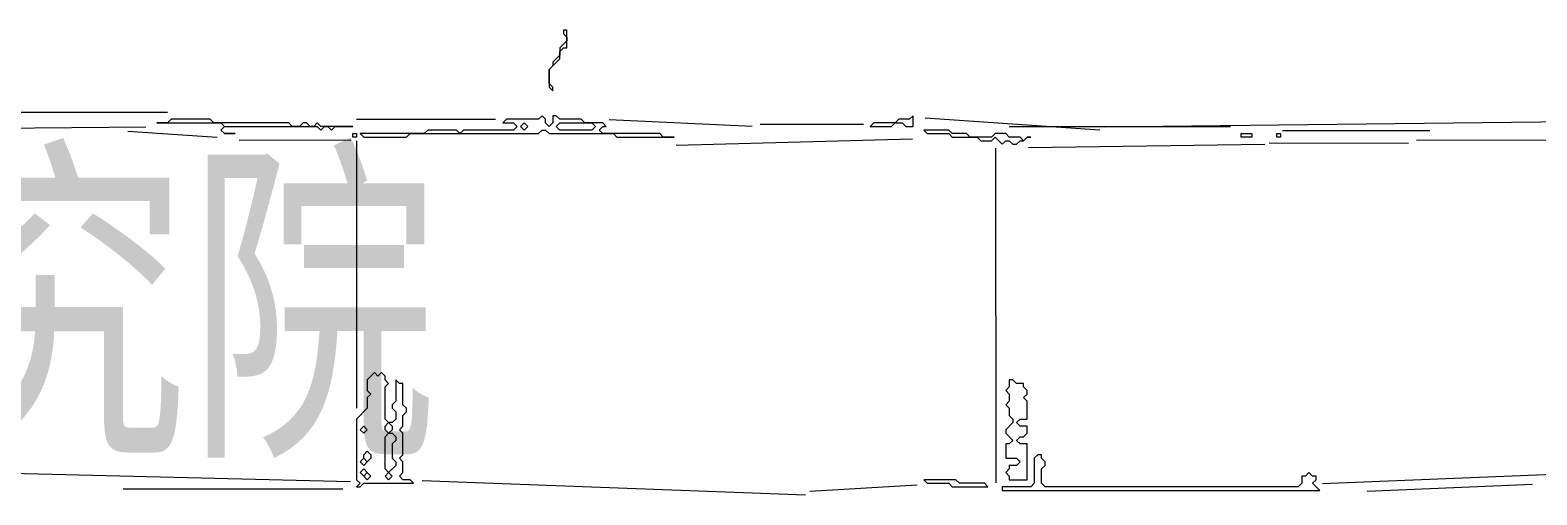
# Model space of a CAD drawing. Extents: x -542 to 1972, y 10 to 1392.
# Drawn here: x 749.5 to 1171.9, y 1261.7 to 1392 of the extents above; entities that cross this region are included whole.
import ezdxf

# ---------------------------------------------------------------- set-up
doc = ezdxf.new("R2010")
doc.units = 0
for name, color, linetype, lineweight in [('OCR_TEXT', 6, 'Continuous', 0), ('TRACE_STRAIGHT', 5, 'Continuous', 0), ('TRACE_TEXT_SYMBOL', 6, 'Continuous', 0)]:
    doc.layers.add(name, color=color, linetype=linetype, lineweight=lineweight)
doc.styles.add('wqy-unicode', font='wqy-unicode.lff')

msp = doc.modelspace()

# ---------------------------------------------------------------- linework, layer by layer
at = {"layer": 'TRACE_STRAIGHT', "color": 5}
for p, q in [((744, 1369), (788, 1369)), ((681.89, 1364.09), (781.89, 1364.89)), ((841, 1367), (880, 1367)), ((911.84, 1366.96), (951.93, 1365.13)), ((954.12, 1365.61), (983.12, 1365.69)), ((1000.44, 1367.43), (1049.39, 1364.1)), ((1024, 1365), (1086, 1365)), ((1050.61, 1364.89), (1200.59, 1366.61)), ((776.86, 1363.64), (801.92, 1362.02)), ((808.12, 1361.18), (839.38, 1361.26)), ((841, 1361), (841, 1286)), ((930.6, 1359.76), (996.87, 1361.53)), ((1029.35, 1359.08), (1095.64, 1360.08)), ((1096.88, 1360.44), (1135.88, 1360.36)), ((1100.62, 1363.88), (1141.88, 1363.88)), ((1138.12, 1361.21), (1185.63, 1361.19)), ((1020.12, 1358.88), (1020.2, 1265.12)), ((692.91, 1269.03), (839.35, 1265.5)), ((1111.83, 1264.91), (1191.9, 1268.22)), ((775.62, 1263.4), (837.13, 1263.44)), ((859.4, 1265.8), (966.89, 1261.74)), ((968.04, 1262.76), (998.16, 1264.54)), ((1124.32, 1262.76), (1170.64, 1264.72))]:
    msp.add_line(p, q, dxfattribs=at)
at = {"layer": 'TRACE_TEXT_SYMBOL', "color": 6}
for points in [[(899, 1392), (899, 1391), (900, 1390), (900, 1389), (898, 1387), (898, 1385), (896, 1383), (896, 1382), (895, 1381), (895, 1376), (896, 1375), (896, 1376), (895, 1377), (895, 1381), (898, 1384), (898, 1386), (899, 1387), (900, 1387), (900, 1392)], [(789, 1367), (788, 1366), (785, 1366), (803, 1366), (804, 1365), (803, 1364), (804, 1363), (807, 1363), (804, 1363), (803, 1364), (804, 1365), (830, 1365), (831, 1364), (832, 1365), (833, 1365), (834, 1364), (835, 1365), (840, 1365), (831, 1365), (830, 1366), (829, 1365), (828, 1365), (827, 1366), (826, 1366), (825, 1365), (823, 1365), (822, 1366), (801, 1366), (800, 1367)], [(893, 1368), (892, 1367), (883, 1367), (882, 1366), (885, 1366), (886, 1365), (885, 1364), (871, 1364), (870, 1363), (869, 1364), (861, 1364), (860, 1363), (842, 1363), (843, 1362), (855, 1362), (856, 1363), (892, 1363), (893, 1364), (894, 1364), (895, 1363), (913, 1363), (914, 1362), (930, 1362), (927, 1362), (926, 1363), (910, 1363), (909, 1364), (910, 1365), (911, 1365), (910, 1366), (905, 1366), (904, 1367), (898, 1367), (897, 1368), (896, 1368), (896, 1366), (895, 1365), (894, 1366), (894, 1367)], [(887, 1365), (888, 1366), (889, 1365), (888, 1364)], [(897, 1365), (898, 1366), (907, 1366), (908, 1365), (907, 1364), (898, 1364)], [(997, 1368), (996, 1367), (993, 1367), (992, 1366), (986, 1366), (985, 1365), (991, 1365), (992, 1366), (994, 1366), (995, 1365), (997, 1365)], [(840, 1363), (841, 1363), (841, 1362), (840, 1362)], [(1000, 1364), (1001, 1363), (1007, 1363), (1008, 1362), (1015, 1362), (1016, 1361), (1019, 1361), (1020, 1362), (1022, 1360), (1023, 1361), (1024, 1361), (1025, 1360), (1026, 1360), (1027, 1361), (1028, 1361), (1029, 1362), (1030, 1362), (1029, 1362), (1028, 1361), (1027, 1362), (1024, 1362), (1023, 1363), (1020, 1363), (1019, 1362), (1013, 1362), (1012, 1363), (1008, 1363), (1007, 1364)], [(1089, 1363), (1092, 1363), (1092, 1362), (1089, 1362)], [(1099, 1363), (1100, 1363), (1100, 1362), (1099, 1362)], [(846, 1296), (844, 1294), (844, 1291), (845, 1290), (844, 1289), (844, 1286), (841, 1283), (841, 1266), (842, 1265), (841, 1264), (842, 1264), (843, 1265), (857, 1265), (856, 1266), (854, 1266), (853, 1267), (854, 1268), (854, 1271), (853, 1272), (854, 1273), (854, 1279), (853, 1280), (854, 1281), (854, 1284), (855, 1285), (855, 1286), (854, 1287), (854, 1293), (853, 1293), (852, 1294), (852, 1288), (851, 1287), (851, 1286), (852, 1285), (852, 1283), (851, 1282), (850, 1282), (849, 1283), (849, 1292), (850, 1293), (849, 1294), (849, 1295), (848, 1296), (847, 1295)], [(1024, 1294), (1024, 1292), (1023, 1291), (1024, 1290), (1024, 1288), (1023, 1287), (1024, 1286), (1024, 1284), (1025, 1283), (1025, 1282), (1023, 1280), (1023, 1279), (1025, 1277), (1024, 1276), (1023, 1276), (1023, 1272), (1026, 1272), (1027, 1271), (1026, 1270), (1024, 1270), (1024, 1269), (1023, 1268), (1024, 1267), (1024, 1266), (1029, 1266), (1029, 1276), (1027, 1276), (1026, 1277), (1027, 1278), (1028, 1278), (1029, 1279), (1029, 1281), (1027, 1281), (1026, 1282), (1027, 1283), (1029, 1283), (1029, 1288), (1028, 1289), (1029, 1290), (1029, 1291), (1028, 1292), (1028, 1293), (1026, 1293), (1025, 1294)], [(842, 1280), (843, 1281), (844, 1280), (843, 1279)], [(849, 1281), (850, 1282), (851, 1281), (851, 1280), (850, 1279), (849, 1280)], [(849, 1278), (850, 1279), (851, 1279), (852, 1278), (852, 1277), (851, 1276), (851, 1272), (852, 1271), (852, 1270), (850, 1268), (849, 1269)], [(842, 1271), (843, 1272), (844, 1271), (843, 1270)], [(843, 1273), (844, 1274), (845, 1273), (845, 1272), (844, 1271), (843, 1272)], [(1032, 1273), (1031, 1272), (1031, 1265), (1030, 1264), (1022, 1264), (1022, 1263), (1111, 1263), (1109, 1265), (1110, 1266), (1110, 1267), (1109, 1267), (1108, 1268), (1107, 1267), (1106, 1267), (1106, 1265), (1105, 1264), (1034, 1264), (1033, 1265), (1033, 1269), (1034, 1270), (1034, 1271), (1033, 1272), (1033, 1273)], [(842, 1268), (843, 1269), (844, 1268), (843, 1267)], [(843, 1267), (844, 1268), (845, 1267), (844, 1266)], [(849, 1267), (850, 1268), (851, 1267), (850, 1266)], [(1000, 1266), (1001, 1265), (1007, 1265), (1008, 1264), (1018, 1264), (1017, 1265), (1010, 1265), (1009, 1266)]]:
    msp.add_lwpolyline(points, close=True, dxfattribs=at)

# ---------------------------------------------------------------- texts
at = {"layer": 'OCR_TEXT', "color": 6, "style": 'wqy-unicode', "width": 0.72}
msp.add_text('无锡市建筑设计研究院', height=71.032, dxfattribs=at).set_placement((165.96, 1279.71))

doc.saveas('drawing.dxf')
